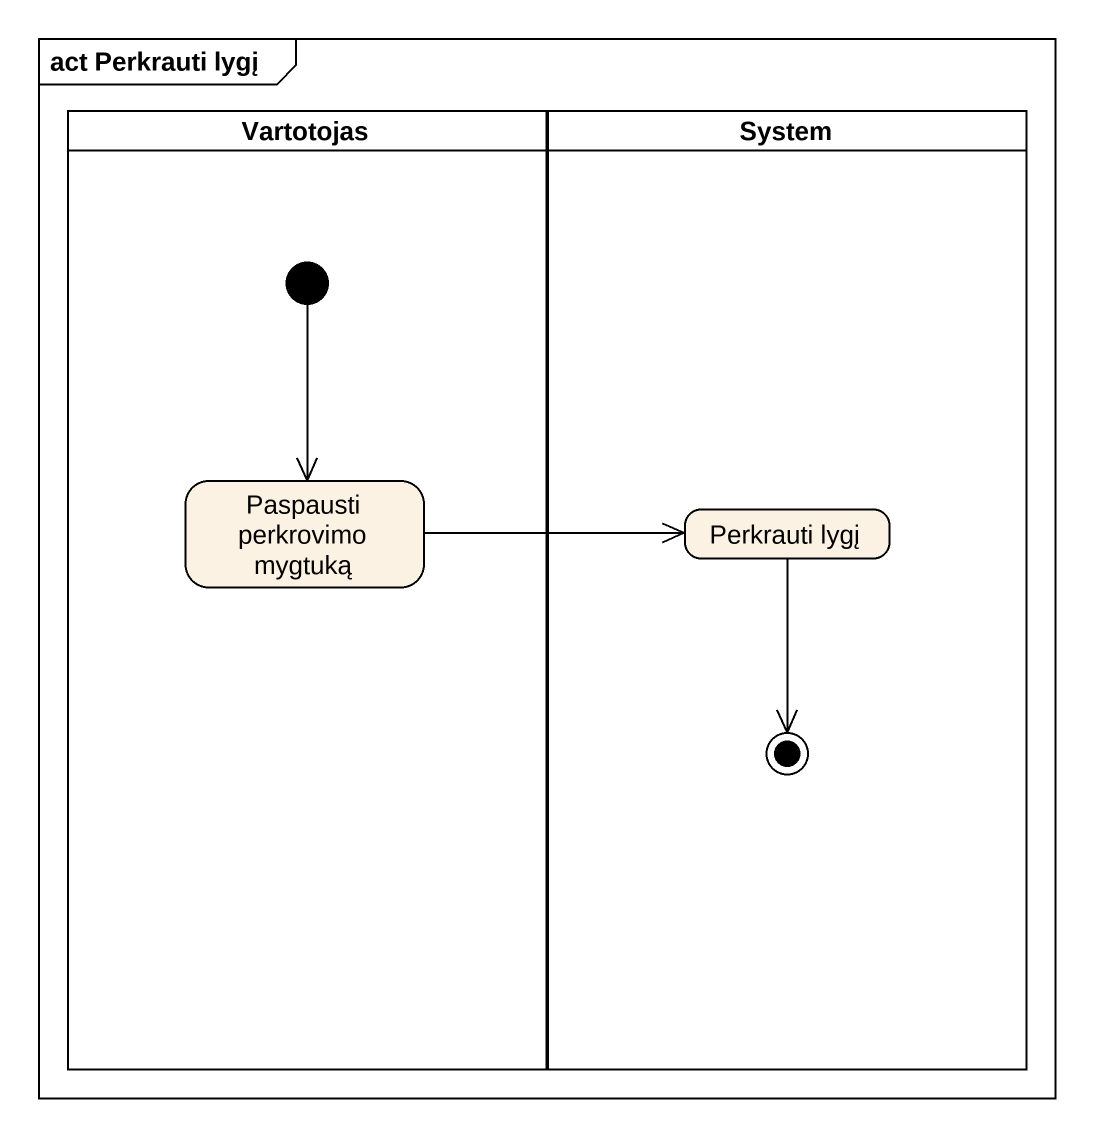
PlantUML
@startuml
mainframe act Perkrauti lygį
hide empty description
state Vartotojas <<partition>> {
  state "Paspausti perkrovimo mygtuką" as Paspausti_perkrovimo_mygtuką
  [*] --> Paspausti_perkrovimo_mygtuką
}
state System <<partition>> {
  state "Perkrauti lygį" as Perkrauti_lygį
  Perkrauti_lygį --> [*]
}
Paspausti_perkrovimo_mygtuką -right-> Perkrauti_lygį
@enduml
